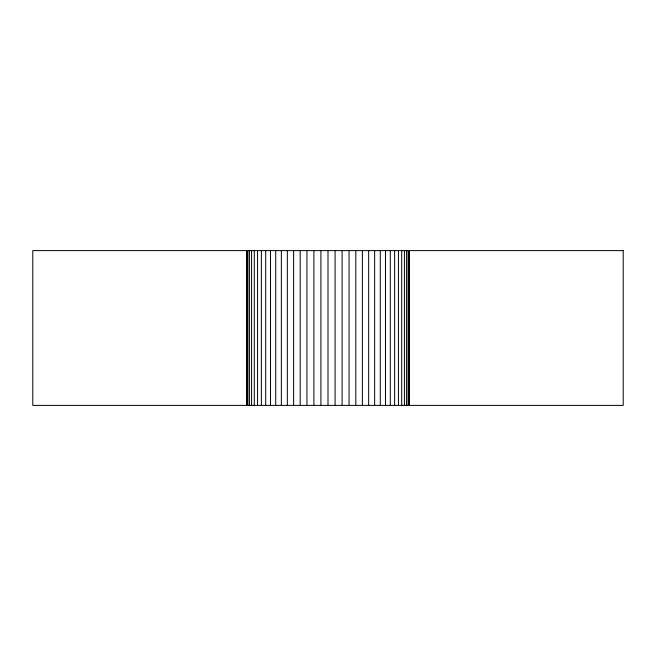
<?xml version="1.0" encoding="UTF-8"?>
<svg xmlns="http://www.w3.org/2000/svg" width="656" height="656" viewBox="0 0 656 656"><rect width="100%" height="100%" fill="white"/><g stroke="black" fill="none" stroke-linecap="round" stroke-linejoin="round"><path stroke-width="0.98" d="M409.336 250.617L409.336 405.383M409.024 250.617L409.024 405.383M408.098 250.617L408.098 405.383M406.564 250.617L406.564 405.383M404.424 250.617L404.424 405.383M401.71 250.617L401.71 405.383M398.438 250.617L398.438 405.383M394.625 250.617L394.625 405.383M390.304 250.617L390.304 405.383M385.515 250.617L385.515 405.383M380.283 250.617L380.283 405.383M374.65 250.617L374.65 405.383M368.664 250.617L368.664 405.383M362.374 250.617L362.374 405.383M355.814 250.617L355.814 405.383M349.049 250.617L349.049 405.383M342.12 250.617L342.12 405.383M335.085 250.617L335.085 405.383M328 250.617L328 405.383M320.915 250.617L320.915 405.383M313.88 250.617L313.88 405.383M306.951 250.617L306.951 405.383M300.186 250.617L300.186 405.383M293.626 250.617L293.626 405.383M287.336 250.617L287.336 405.383M281.35 250.617L281.35 405.383M275.717 250.617L275.717 405.383M270.485 250.617L270.485 405.383M265.696 250.617L265.696 405.383M261.375 250.617L261.375 405.383M257.562 250.617L257.562 405.383M254.29 250.617L254.29 405.383M251.576 250.617L251.576 405.383M249.436 250.617L249.436 405.383M247.902 250.617L247.902 405.383M246.976 250.617L246.976 405.383M246.664 250.617L246.664 405.383M623.2 250.617L32.8 250.617L32.8 405.383L623.2 405.383L623.2 250.617"/></g></svg>
